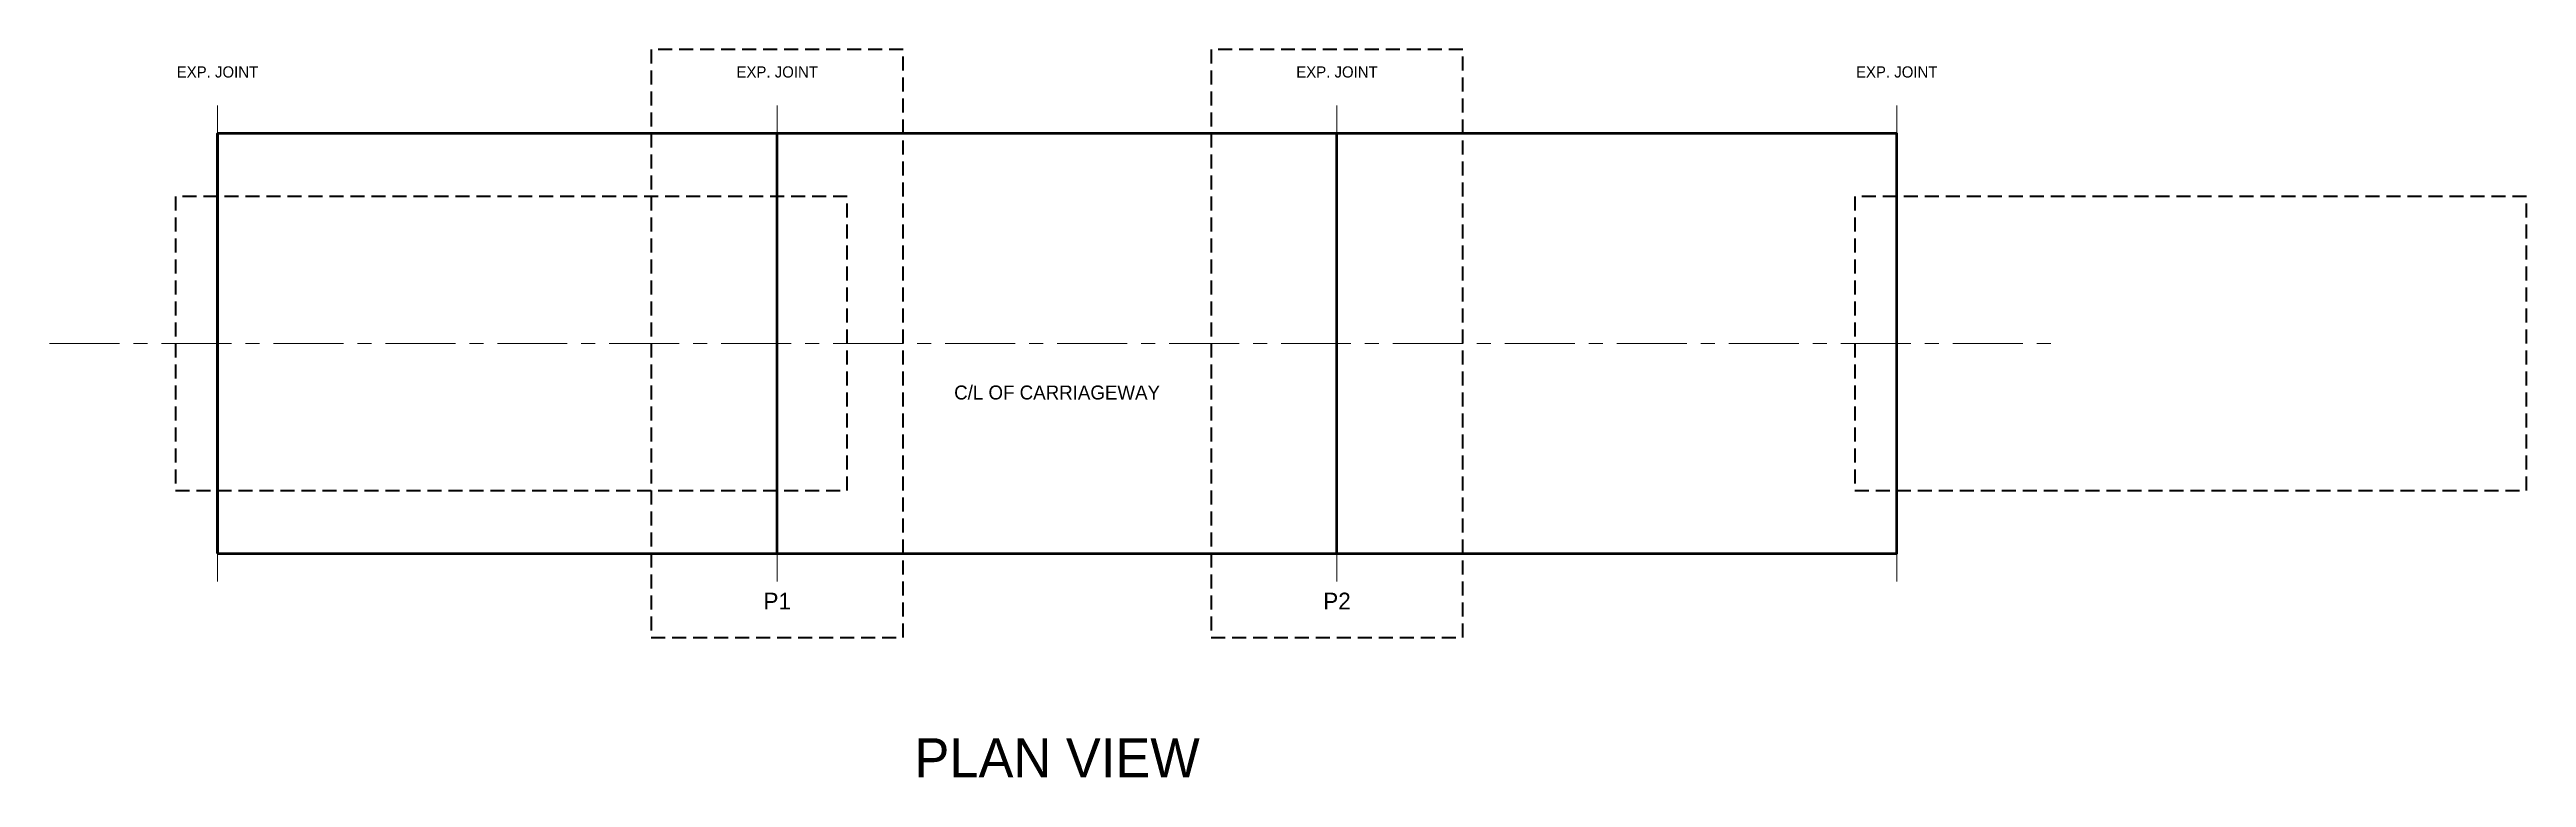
# Model space of a CAD drawing. Header units: metres. Extents: x -26 to 54, y -14 to 135.
# Drawn here: x -3 to 41.25, y -14 to -1 of the extents above.
import ezdxf
from ezdxf.enums import TextEntityAlignment as Align

# ---------------------------------------------------------------- set-up
doc = ezdxf.new("R2010")
doc.units = ezdxf.units.M
doc.linetypes.add('CENTER', pattern=[2, 1.25, -0.25, 0.25, -0.25])
doc.linetypes.add('HIDDEN', pattern=[0.375, 0.25, -0.125])
for name, color, linetype, lineweight in [('A-DIM', 1, 'CONTINUOUS', 18), ('A-GRID', 8, 'CENTER', 15), ('A-TEXT', 7, 'CONTINUOUS', 18), ('S-ABUT', 5, 'CONTINUOUS', 50), ('S-DECK', 4, 'CONTINUOUS', 50), ('S-FNDTN', 2, 'HIDDEN', 35), ('S-PIER', 3, 'CONTINUOUS', 50)]:
    doc.layers.add(name, color=color, linetype=linetype, lineweight=lineweight)

msp = doc.modelspace()

# ---------------------------------------------------------------- linework, layer by layer
at = {"layer": 'A-DIM', "linetype": 'CONTINUOUS'}
for p, q in [((0, -10.5), (0, -2)), ((10, -10.5), (10, -2)), ((20, -10.5), (20, -2)), ((30, -10.5), (30, -2))]:
    msp.add_line(p, q, dxfattribs=at)
at = {"layer": 'A-GRID', "linetype": 'CENTER'}
msp.add_line((-3, -6.25), (33, -6.25), dxfattribs=at)
at = {"layer": 'S-ABUT', "linetype": 'CONTINUOUS'}
for p, q in [((0, -10), (0, -2.5)), ((30, -10), (30, -2.5))]:
    msp.add_line(p, q, dxfattribs=at)
at = {"layer": 'S-DECK', "linetype": 'CONTINUOUS'}
msp.add_lwpolyline([(0, -10), (30, -10), (30, -2.5), (0, -2.5)], close=True, dxfattribs=at)
at = {"layer": 'S-FNDTN', "linetype": 'HIDDEN'}
for points in [[(7.75, -11.5), (12.25, -11.5), (12.25, -1), (7.75, -1)], [(17.75, -11.5), (22.25, -11.5), (22.25, -1), (17.75, -1)], [(-0.75, -8.875), (11.25, -8.875), (11.25, -3.625), (-0.75, -3.625)], [(29.25, -8.875), (41.25, -8.875), (41.25, -3.625), (29.25, -3.625)]]:
    msp.add_lwpolyline(points, close=True, dxfattribs=at)
at = {"layer": 'S-PIER', "linetype": 'CONTINUOUS'}
for p, q in [((10, -10), (10, -2.5)), ((20, -10), (20, -2.5))]:
    msp.add_line(p, q, dxfattribs=at)

# ---------------------------------------------------------------- texts
at = {"layer": 'A-DIM'}
for p in [(0, -1.5), (10, -1.5), (20, -1.5), (30, -1.5)]:
    msp.add_text('EXP. JOINT', height=0.2, dxfattribs=at).set_placement(p, align=Align.CENTER)
at = {"layer": 'A-GRID'}
msp.add_text('C/L OF CARRIAGEWAY', height=0.25, dxfattribs=at).set_placement((15, -7.25), align=Align.CENTER)
at = {"layer": 'A-TEXT'}
for s, height, p in [('P1', 0.3, (10, -11)), ('P2', 0.3, (20, -11)), ('PLAN VIEW', 0.7, (15, -14))]:
    msp.add_text(s, height=height, dxfattribs=at).set_placement(p, align=Align.CENTER)

doc.saveas('drawing.dxf')
